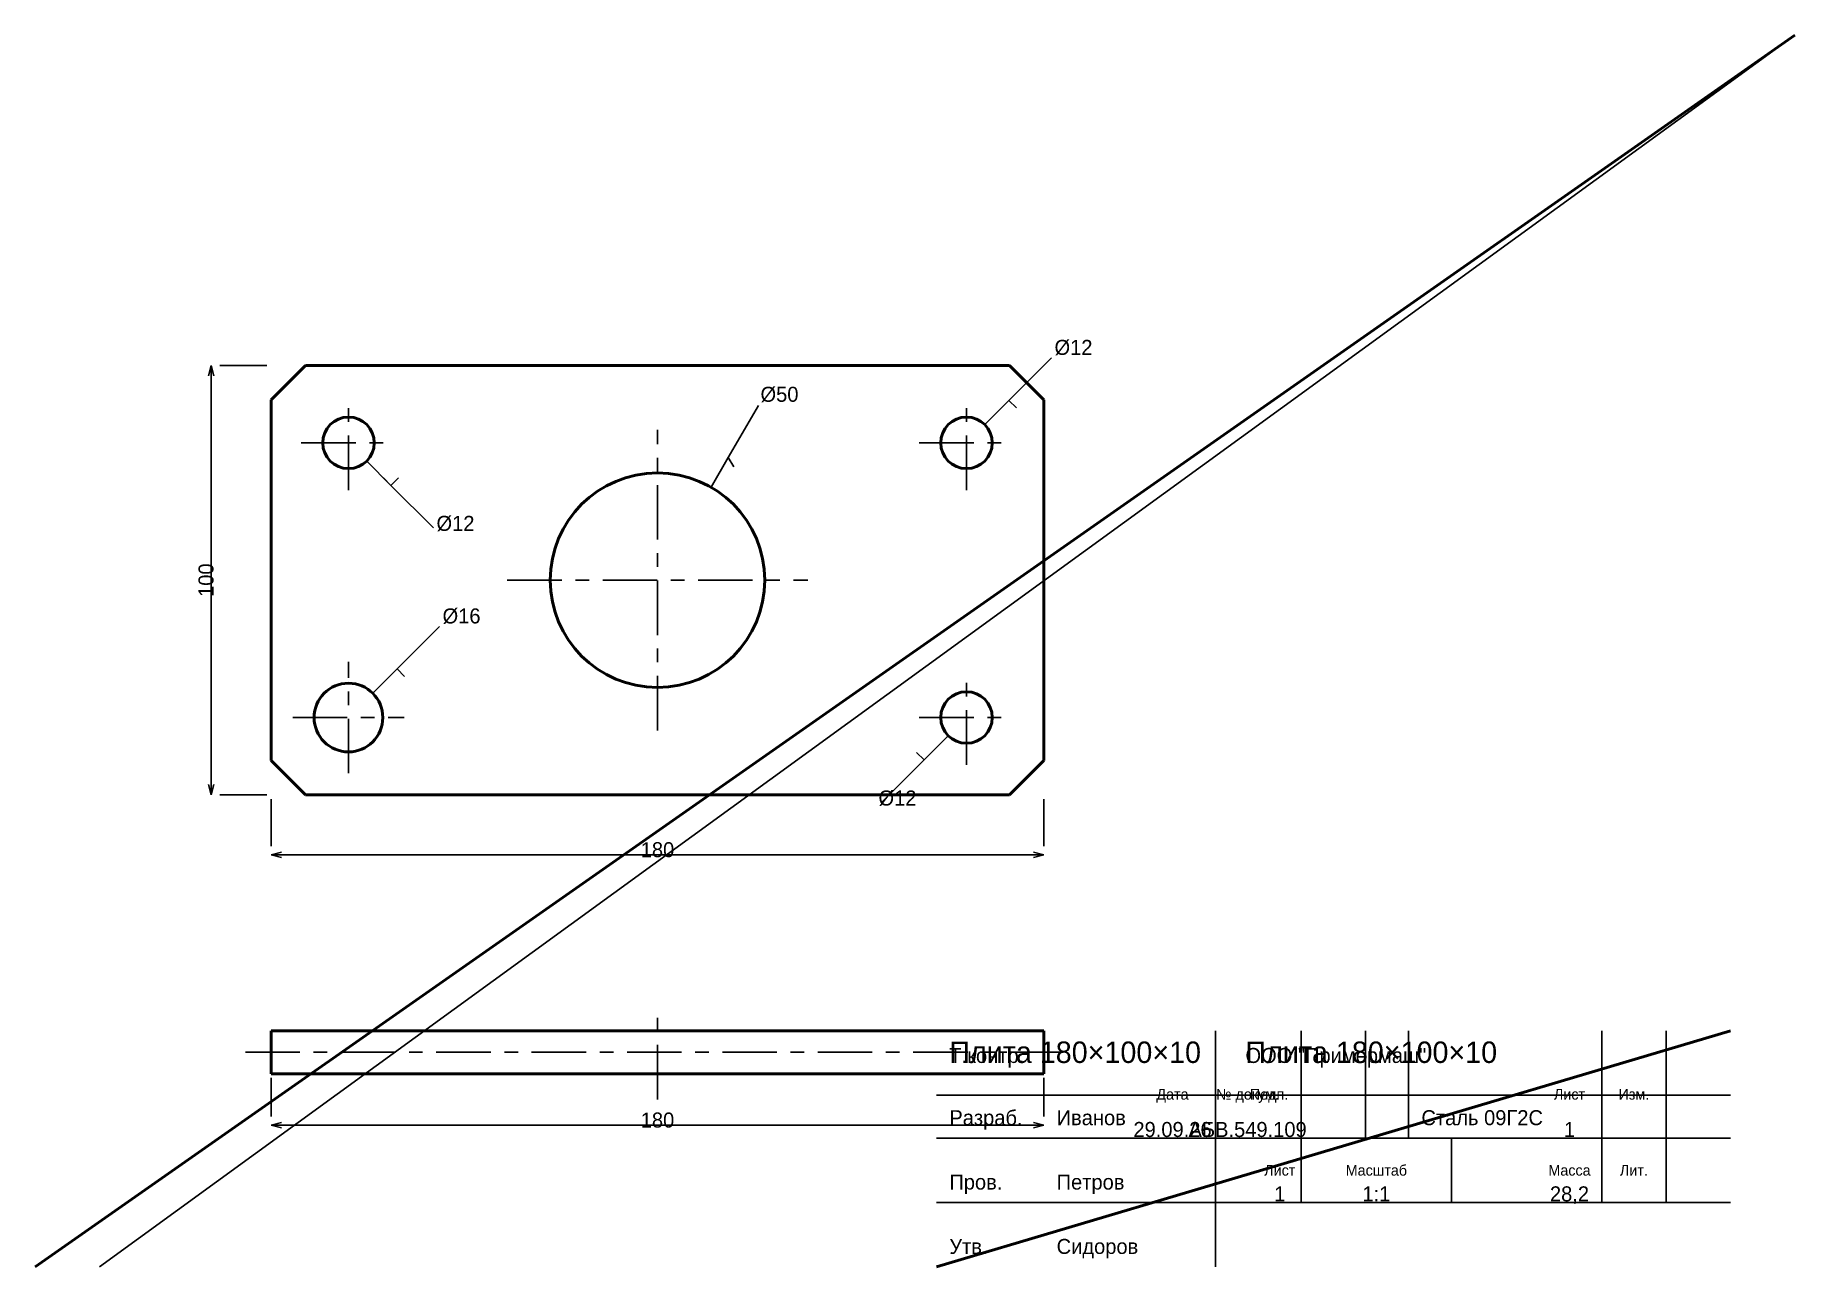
# Model space of a CAD drawing. Header units: millimetres. Extents: x 5 to 415, y 5 to 292.
import ezdxf
from ezdxf.enums import TextEntityAlignment as Align

# ---------------------------------------------------------------- set-up
doc = ezdxf.new("R2010")
doc.units = ezdxf.units.MM
doc.linetypes.add('CENTER', pattern=[22.225, 12.7, -3.175, 3.175, -3.175])
doc.linetypes.add('DASHED', pattern=[9, 6, -3])
for name, color, linetype, lineweight in [('AXIS', 7, 'CENTER', 25), ('DIMS', 7, 'CONTINUOUS', 25), ('MAIN', 7, 'CONTINUOUS', 50), ('TEXT', 7, 'CONTINUOUS', 25), ('THIN', 7, 'CONTINUOUS', 25)]:
    doc.layers.add(name, color=color, linetype=linetype, lineweight=lineweight)

msp = doc.modelspace()

# ---------------------------------------------------------------- linework, layer by layer
at = {"layer": 'AXIS', "linetype": 'CENTER', "lineweight": 25}
for p, q in [((78, 186), (78, 208)), ((222, 186), (222, 208)), ((67, 197), (89, 197)), ((150, 130), (150, 200)), ((211, 197), (233, 197)), ((115, 165), (185, 165)), ((78, 120), (78, 146)), ((222, 122), (222, 144)), ((65, 133), (91, 133)), ((211, 133), (233, 133)), ((150, 44), (150, 66)), ((54, 55), (246, 55))]:
    msp.add_line(p, q, dxfattribs=at)
at = {"layer": 'DIMS', "linetype": 'CONTINUOUS', "lineweight": 25}
for p, q in [((46, 215), (45.353, 212.585)), ((46, 115), (46, 215)), ((46, 215), (46.647, 212.585)), ((59, 215), (48, 215)), ((231.899, 206.899), (241.799, 216.799)), ((166.5, 193.579), (173.5, 205.703)), ((226.243, 201.243), (231.899, 206.899)), ((231.899, 206.899), (230.132, 205.132)), ((231.899, 206.899), (233.667, 205.132)), ((82.243, 192.757), (87.899, 187.101)), ((162.5, 186.651), (166.5, 193.579)), ((166.5, 193.579), (165.25, 191.414)), ((166.5, 193.579), (167.75, 191.414)), ((87.899, 187.101), (86.132, 188.868)), ((87.899, 187.101), (89.667, 188.868)), ((87.899, 187.101), (97.799, 177.201)), ((89.314, 144.314), (99.213, 154.213)), ((83.657, 138.657), (89.314, 144.314)), ((89.314, 144.314), (87.546, 142.546)), ((89.314, 144.314), (91.081, 142.546)), ((217.757, 128.757), (212.101, 123.101)), ((212.101, 123.101), (202.201, 113.201)), ((212.101, 123.101), (210.333, 124.868)), ((212.101, 123.101), (213.868, 124.868)), ((46, 115), (45.353, 117.415)), ((46, 115), (46.647, 117.415)), ((59, 115), (48, 115)), ((60, 114), (60, 103)), ((240, 114), (240, 103)), ((60, 101), (62.415, 101.647)), ((60, 101), (240, 101)), ((60, 101), (62.415, 100.353)), ((240, 101), (237.585, 101.647)), ((240, 101), (237.585, 100.353)), ((60, 49), (60, 40)), ((240, 49), (240, 40)), ((60, 38), (62.415, 38.647)), ((60, 38), (240, 38)), ((60, 38), (62.415, 37.353)), ((240, 38), (237.585, 38.647)), ((240, 38), (237.585, 37.353))]:
    msp.add_line(p, q, dxfattribs=at)
at = {"layer": 'MAIN', "linetype": 'CONTINUOUS', "lineweight": 50}
for p, q in [((5, 5), (415, 292)), ((68, 215), (60, 207)), ((232, 215), (68, 215)), ((240, 207), (232, 215)), ((60, 207), (60, 123)), ((240, 123), (240, 207)), ((60, 123), (68, 115)), ((232, 115), (240, 123)), ((68, 115), (232, 115)), ((60, 60), (240, 60)), ((60, 50), (60, 60)), ((215, 5), (400, 60)), ((240, 50), (240, 60)), ((60, 50), (240, 50))]:
    msp.add_line(p, q, dxfattribs=at)
for centre, radius in [((78, 197), 6), ((222, 197), 6), ((150, 165), 25), ((78, 133), 8), ((222, 133), 6)]:
    msp.add_circle(centre, radius, dxfattribs=at)
at = {"layer": 'THIN', "linetype": 'CONTINUOUS', "lineweight": 25}
for p, q in [((20, 5), (415, 292)), ((280, 5), (280, 60)), ((300, 35), (300, 60)), ((315, 35), (315, 60)), ((325, 35), (325, 60)), ((370, 35), (370, 60)), ((385, 35), (385, 60)), ((215, 45), (400, 45)), ((215, 35), (400, 35)), ((300, 20), (300, 35)), ((335, 20), (335, 35)), ((370, 20), (370, 35)), ((385, 20), (385, 35)), ((215, 20), (400, 20))]:
    msp.add_line(p, q, dxfattribs=at)
at = {"layer": 'THIN', "linetype": 'DASHED', "lineweight": 25}
for p, q in [((60, 60), (72, 60)), ((228, 60), (240, 60)), ((60, 50), (72, 50)), ((228, 50), (240, 50))]:
    msp.add_line(p, q, dxfattribs=at)

# ---------------------------------------------------------------- texts
at = {"layer": 'DIMS', "linetype": 'CONTINUOUS', "lineweight": 25}
for s, p in [('%%c12', (242.506, 217.506)), ('%%c50', (174, 206.569)), ('%%c12', (98.506, 176.494)), ('%%c16', (99.92, 154.92)), ('%%c12', (201.494, 112.494))]:
    msp.add_text(s, height=3.5, dxfattribs=at).set_placement(p)
msp.add_text('100', height=3.5, rotation=90, dxfattribs=at).set_placement((44.8, 165), align=Align.MIDDLE_CENTER)
for p in [(150, 102.2), (150, 39.2)]:
    msp.add_text('180', height=3.5, dxfattribs=at).set_placement(p, align=Align.MIDDLE_CENTER)
at = {"layer": 'TEXT', "linetype": 'CONTINUOUS', "lineweight": 25}
for s, height, p in [('Плита 180×100×10', 5, (218, 52.5)), ('Плита 180×100×10', 5, (287, 52.5)), ('Т.контр.', 3.5, (218, 52.5)), ('ООО "Примермаш"', 3.5, (287, 52.5)), ('Разраб.', 3.5, (218, 38)), ('Иванов', 3.5, (243, 38)), ('Сталь 09Г2С', 3.5, (328, 38)), ('Пров.', 3.5, (218, 23)), ('Петров', 3.5, (243, 23)), ('Утв.', 3.5, (218, 8)), ('Сидоров', 3.5, (243, 8))]:
    msp.add_text(s, height=height, dxfattribs=at).set_placement(p)
for s, height, p in [('Дата', 2.5, (270, 45.2)), ('№ докум.', 2.5, (287.5, 45.2)), ('Подп.', 2.5, (292.5, 45.2)), ('Лист', 2.5, (362.5, 45.2)), ('Изм.', 2.5, (377.5, 45.2)), ('29.09.26', 3.5, (270, 37)), ('АБВ.549.109', 3.5, (287.5, 37)), ('1', 3.5, (362.5, 37)), ('Лист', 2.5, (295, 27.5)), ('Масштаб', 2.5, (317.5, 27.5)), ('Масса', 2.5, (362.5, 27.5)), ('Лит.', 2.5, (377.5, 27.5)), ('1', 3.5, (295, 22)), ('1:1', 3.5, (317.5, 22)), ('28,2', 3.5, (362.5, 22))]:
    msp.add_text(s, height=height, dxfattribs=at).set_placement(p, align=Align.MIDDLE_CENTER)

doc.saveas('drawing.dxf')
